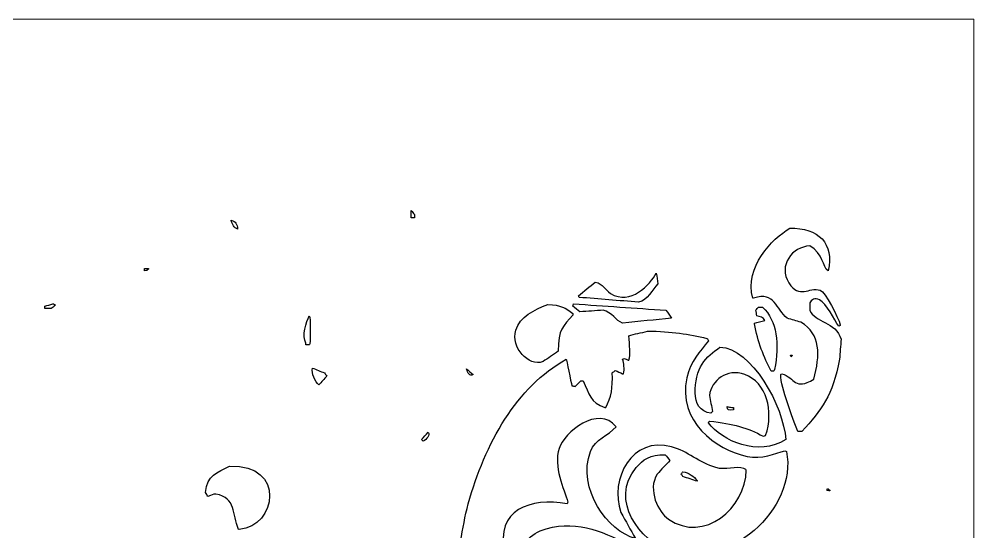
# Model space of a CAD drawing. Header units: centimetres. Extents: x -6.8 to 6.8, y -9.1 to 8.6.
# Drawn here: x -0.2 to 6.85, y 4.8 to 8.58 of the extents above; entities that cross this region are included whole.
import ezdxf

# ---------------------------------------------------------------- set-up
doc = ezdxf.new("R2010")
doc.units = ezdxf.units.CM
doc.header["$MEASUREMENT"] = 0
doc.layers.add('layer 1', color=7, linetype='Continuous')

msp = doc.modelspace()

# ---------------------------------------------------------------- linework, layer by layer
at = {"layer": 'layer 1', "color": 242, "lineweight": 9}
msp.add_lwpolyline([(-6.80758, -9.09089), (6.84944, -9.09089), (6.84944, 8.58179), (-6.80758, 8.58179), (-6.80758, -9.09089)], close=True, dxfattribs=at)
at = {"layer": 'layer 1', "color": 7}
for points, knots in [([(2.69785, 7.16797), (2.69785, 7.15018), (2.69785, 7.13239), (2.69785, 7.1146), (2.69785, 7.1146), (2.70576, 7.1146), (2.71366, 7.1146), (2.72157, 7.1146), (2.72157, 7.1146), (2.72157, 7.12251), (2.72157, 7.13042), (2.72157, 7.13832), (2.72157, 7.13832), (2.71366, 7.1482), (2.70576, 7.15808), (2.69785, 7.16797)], [0, 0, 0, 0, 0.2, 0.2, 0.2, 0.2, 0.4, 0.4, 0.4, 0.4, 0.6, 0.6, 0.6, 0.6, 1, 1, 1, 1]), ([(1.36977, 7.09682), (1.37641, 7.06615), (1.39013, 7.04267), (1.4172, 7.0316), (1.4172, 7.0316), (1.4124, 7.0694), (1.40412, 7.08734), (1.36977, 7.09682)], [0, 0, 0, 0, 0.3333333, 0.3333333, 0.3333333, 0.3333333, 1, 1, 1, 1]), ([(5.49038, 7.03753), (5.36014, 6.96033), (5.15701, 6.75178), (5.21765, 6.52171), (5.21765, 6.52171), (5.21962, 6.52171), (5.22161, 6.52171), (5.22358, 6.52171), (5.22358, 6.52171), (5.384, 6.57397), (5.38679, 6.44019), (5.47259, 6.37349), (5.47259, 6.37349), (5.50619, 6.3636), (5.53979, 6.35372), (5.57339, 6.34384), (5.57339, 6.34384), (5.72033, 6.25626), (5.71546, 6.10085), (5.66825, 5.92288), (5.66825, 5.92288), (5.52197, 5.83719), (5.53597, 5.93355), (5.43109, 5.96439), (5.43109, 5.96439), (5.42912, 5.96241), (5.42714, 5.96044), (5.42516, 5.95846), (5.42516, 5.95846), (5.42377, 5.85421), (5.51278, 5.64243), (5.54967, 5.5375), (5.54967, 5.5375), (5.55955, 5.5375), (5.56943, 5.5375), (5.57931, 5.5375), (5.57931, 5.5375), (5.72508, 5.69661), (5.80851, 5.80176), (5.85797, 6.07111), (5.85797, 6.07111), (5.86193, 6.12051), (5.86588, 6.16993), (5.86984, 6.21933), (5.86984, 6.21933), (5.83184, 6.34822), (5.6747, 6.34329), (5.6386, 6.43278), (5.6386, 6.43278), (5.6386, 6.45056), (5.6386, 6.46835), (5.6386, 6.48614), (5.6386, 6.48614), (5.65007, 6.51175), (5.67707, 6.52575), (5.70975, 6.50985), (5.70975, 6.50985), (5.76429, 6.48219), (5.8168, 6.36355), (5.85205, 6.31419), (5.85205, 6.31419), (5.856, 6.31618), (5.85995, 6.31815), (5.8639, 6.32012), (5.8639, 6.32012), (5.8639, 6.3221), (5.8639, 6.32407), (5.8639, 6.32606), (5.8639, 6.32606), (5.84747, 6.37564), (5.75369, 6.56981), (5.71568, 6.581), (5.71568, 6.581), (5.63078, 6.60599), (5.5624, 6.51215), (5.48445, 6.63436), (5.48445, 6.63436), (5.40239, 6.76303), (5.51064, 6.90274), (5.6386, 6.90709), (5.6386, 6.90709), (5.74075, 6.85382), (5.72905, 6.7503), (5.77497, 6.72329), (5.77497, 6.72329), (5.81846, 6.92463), (5.70327, 7.04476), (5.49038, 7.03753)], [0, 0, 0, 0, 0.0434783, 0.0434783, 0.0434783, 0.0434783, 0.0869565, 0.0869565, 0.0869565, 0.0869565, 0.1304348, 0.1304348, 0.1304348, 0.1304348, 0.173913, 0.173913, 0.173913, 0.173913, 0.2173913, 0.2173913, 0.2173913, 0.2173913, 0.2608696, 0.2608696, 0.2608696, 0.2608696, 0.3043478, 0.3043478, 0.3043478, 0.3043478, 0.3478261, 0.3478261, 0.3478261, 0.3478261, 0.3913043, 0.3913043, 0.3913043, 0.3913043, 0.4347826, 0.4347826, 0.4347826, 0.4347826, 0.4782609, 0.4782609, 0.4782609, 0.4782609, 0.5217391, 0.5217391, 0.5217391, 0.5217391, 0.5652174, 0.5652174, 0.5652174, 0.5652174, 0.6086957, 0.6086957, 0.6086957, 0.6086957, 0.6521739, 0.6521739, 0.6521739, 0.6521739, 0.6956522, 0.6956522, 0.6956522, 0.6956522, 0.7391304, 0.7391304, 0.7391304, 0.7391304, 0.7826087, 0.7826087, 0.7826087, 0.7826087, 0.826087, 0.826087, 0.826087, 0.826087, 0.8695652, 0.8695652, 0.8695652, 0.8695652, 0.9130435, 0.9130435, 0.9130435, 0.9130435, 1, 1, 1, 1]), ([(0.72944, 6.74108), (0.72944, 6.73516), (0.72944, 6.72922), (0.72944, 6.72329), (0.72944, 6.72329), (0.75099, 6.72711), (0.74738, 6.72568), (0.75909, 6.73515), (0.75909, 6.73515), (0.75909, 6.73713), (0.75909, 6.7391), (0.75909, 6.74108), (0.75909, 6.74108), (0.74921, 6.74108), (0.73932, 6.74108), (0.72944, 6.74108)], [0, 0, 0, 0, 0.2, 0.2, 0.2, 0.2, 0.4, 0.4, 0.4, 0.4, 0.6, 0.6, 0.6, 0.6, 1, 1, 1, 1]), ([(4.50618, 6.70551), (4.46066, 6.62623), (4.31718, 6.46199), (4.16823, 6.55729), (4.16823, 6.55729), (4.126, 6.5843), (4.11692, 6.62661), (4.05558, 6.64029), (4.05558, 6.64029), (4.01408, 6.6067), (3.97256, 6.57309), (3.93107, 6.5395), (3.93107, 6.5395), (3.93305, 6.53554), (3.93502, 6.53159), (3.937, 6.52764), (3.937, 6.52764), (4.08323, 6.51578), (4.22951, 6.50392), (4.37574, 6.49206), (4.37574, 6.49206), (4.4391, 6.50539), (4.48049, 6.58556), (4.51803, 6.62843), (4.51803, 6.62843), (4.51408, 6.65412), (4.51013, 6.67982), (4.50618, 6.70551)], [0, 0, 0, 0, 0.125, 0.125, 0.125, 0.125, 0.25, 0.25, 0.25, 0.25, 0.375, 0.375, 0.375, 0.375, 0.5, 0.5, 0.5, 0.5, 0.625, 0.625, 0.625, 0.625, 0.75, 0.75, 0.75, 0.75, 1, 1, 1, 1]), ([(0.05355, 6.48021), (0.03379, 6.47428), (0.01402, 6.46834), (-0.00574, 6.46242), (-0.00574, 6.46242), (-0.00574, 6.45649), (-0.00574, 6.45056), (-0.00574, 6.44463), (-0.00574, 6.44463), (0.01007, 6.44463), (0.02588, 6.44463), (0.04169, 6.44463), (0.04169, 6.44463), (0.05157, 6.45254), (0.06145, 6.46045), (0.07133, 6.46835), (0.07133, 6.46835), (0.06738, 6.4723), (0.06343, 6.47626), (0.05948, 6.48021), (0.05948, 6.48021), (0.0575, 6.48021), (0.05552, 6.48021), (0.05355, 6.48021)], [0, 0, 0, 0, 0.1428571, 0.1428571, 0.1428571, 0.1428571, 0.2857143, 0.2857143, 0.2857143, 0.2857143, 0.4285714, 0.4285714, 0.4285714, 0.4285714, 0.5714286, 0.5714286, 0.5714286, 0.5714286, 0.7142857, 0.7142857, 0.7142857, 0.7142857, 1, 1, 1, 1]), ([(3.70577, 6.47428), (3.60413, 6.435), (3.49909, 6.38916), (3.46861, 6.28455), (3.46861, 6.28455), (3.4322, 6.15957), (3.56297, 6.01286), (3.6702, 6.05332), (3.6702, 6.05332), (3.70774, 6.07901), (3.7453, 6.10471), (3.78285, 6.1304), (3.78285, 6.1304), (3.77873, 6.29383), (3.82418, 6.31472), (3.88957, 6.3972), (3.88957, 6.3972), (3.88957, 6.40115), (3.88957, 6.40511), (3.88957, 6.40906), (3.88957, 6.40906), (3.83695, 6.44803), (3.8023, 6.47425), (3.70577, 6.47428)], [0, 0, 0, 0, 0.1428571, 0.1428571, 0.1428571, 0.1428571, 0.2857143, 0.2857143, 0.2857143, 0.2857143, 0.4285714, 0.4285714, 0.4285714, 0.4285714, 0.5714286, 0.5714286, 0.5714286, 0.5714286, 0.7142857, 0.7142857, 0.7142857, 0.7142857, 1, 1, 1, 1]), ([(3.8955, 6.48021), (3.89352, 6.47428), (3.89154, 6.46834), (3.88957, 6.46242), (3.88957, 6.46242), (3.90735, 6.44858), (3.92514, 6.43475), (3.94293, 6.42092), (3.94293, 6.42092), (4.00023, 6.42487), (4.05756, 6.42882), (4.11487, 6.43278), (4.11487, 6.43278), (4.17825, 6.41623), (4.20877, 6.35565), (4.25716, 6.33791), (4.25716, 6.33791), (4.37771, 6.34977), (4.49828, 6.36163), (4.61882, 6.37349), (4.61882, 6.37349), (4.60499, 6.39325), (4.59116, 6.41302), (4.57732, 6.43278), (4.57732, 6.43278), (4.35007, 6.44858), (4.12275, 6.4644), (3.8955, 6.48021)], [0, 0, 0, 0, 0.125, 0.125, 0.125, 0.125, 0.25, 0.25, 0.25, 0.25, 0.375, 0.375, 0.375, 0.375, 0.5, 0.5, 0.5, 0.5, 0.625, 0.625, 0.625, 0.625, 0.75, 0.75, 0.75, 0.75, 1, 1, 1, 1]), ([(5.25915, 6.45649), (5.25322, 6.44858), (5.24729, 6.44068), (5.24136, 6.43278), (5.24136, 6.43278), (5.24334, 6.41894), (5.24532, 6.4051), (5.24729, 6.39127), (5.24729, 6.39127), (5.27317, 6.38209), (5.29552, 6.38321), (5.30658, 6.3557), (5.30658, 6.3557), (5.2809, 6.34977), (5.2552, 6.34384), (5.22951, 6.33791), (5.22951, 6.33791), (5.22951, 6.33594), (5.22951, 6.33396), (5.22951, 6.33198), (5.22951, 6.33198), (5.2547, 6.20162), (5.30025, 6.08432), (5.35401, 5.98217), (5.35401, 5.98217), (5.35995, 5.98217), (5.36587, 5.98217), (5.3718, 5.98217), (5.3718, 5.98217), (5.37378, 5.98612), (5.37576, 5.99008), (5.37773, 5.99403), (5.37773, 5.99403), (5.41694, 6.18286), (5.3982, 6.35419), (5.2888, 6.45649), (5.2888, 6.45649), (5.27892, 6.45649), (5.26904, 6.45649), (5.25915, 6.45649)], [0, 0, 0, 0, 0.0909091, 0.0909091, 0.0909091, 0.0909091, 0.1818182, 0.1818182, 0.1818182, 0.1818182, 0.2727273, 0.2727273, 0.2727273, 0.2727273, 0.3636364, 0.3636364, 0.3636364, 0.3636364, 0.4545455, 0.4545455, 0.4545455, 0.4545455, 0.5454545, 0.5454545, 0.5454545, 0.5454545, 0.6363636, 0.6363636, 0.6363636, 0.6363636, 0.7272727, 0.7272727, 0.7272727, 0.7272727, 0.8181818, 0.8181818, 0.8181818, 0.8181818, 1, 1, 1, 1]), ([(1.94487, 6.39127), (1.92515, 6.34798), (1.88791, 6.24151), (1.92116, 6.18969), (1.92116, 6.18969), (1.92116, 6.18574), (1.92116, 6.18178), (1.92116, 6.17783), (1.92116, 6.17783), (1.92906, 6.17783), (1.93697, 6.17783), (1.94487, 6.17783), (1.94487, 6.17783), (1.94685, 6.1798), (1.94882, 6.18178), (1.9508, 6.18376), (1.9508, 6.18376), (1.95106, 6.23344), (1.95959, 6.37314), (1.94487, 6.39127)], [0, 0, 0, 0, 0.1666667, 0.1666667, 0.1666667, 0.1666667, 0.3333333, 0.3333333, 0.3333333, 0.3333333, 0.5, 0.5, 0.5, 0.5, 0.6666667, 0.6666667, 0.6666667, 0.6666667, 1, 1, 1, 1]), ([(4.44096, 6.27862), (4.39752, 6.2612), (4.34041, 6.26241), (4.30459, 6.24305), (4.30459, 6.24305), (4.30573, 6.17894), (4.31988, 6.10086), (4.30459, 6.06518), (4.30459, 6.06518), (4.30262, 6.06518), (4.30064, 6.06518), (4.29867, 6.06518), (4.29867, 6.06518), (4.26891, 6.07524), (4.2831, 6.07981), (4.25716, 6.07111), (4.25716, 6.07111), (4.26755, 6.04285), (4.27311, 5.99796), (4.26309, 5.96439), (4.26309, 5.96439), (4.26111, 5.96439), (4.25914, 5.96439), (4.25716, 5.96439), (4.25716, 5.96439), (4.23937, 5.97229), (4.22158, 5.9802), (4.2038, 5.98811), (4.2038, 5.98811), (4.19589, 5.98217), (4.18799, 5.97624), (4.18008, 5.97032), (4.18008, 5.97032), (4.18793, 5.86134), (4.17308, 5.78839), (4.13265, 5.71537), (4.13265, 5.71537), (4.13068, 5.71537), (4.1287, 5.71537), (4.12673, 5.71537), (4.12673, 5.71537), (4.02022, 5.74731), (4.01143, 5.81749), (3.96665, 5.91103), (3.96665, 5.91103), (3.96072, 5.91103), (3.95478, 5.91103), (3.94886, 5.91103), (3.94886, 5.91103), (3.93502, 5.8972), (3.92118, 5.88336), (3.90735, 5.86952), (3.90735, 5.86952), (3.89945, 5.8715), (3.89154, 5.87348), (3.88364, 5.87545), (3.88364, 5.87545), (3.87549, 5.90282), (3.84402, 6.06901), (3.84214, 6.07111), (3.84214, 6.07111), (3.4767, 5.8692), (3.24095, 5.44788), (3.1188, 5.00389), (3.1188, 5.00389), (3.06923, 4.82371), (3.0594, 4.62736), (2.9943, 4.46436), (2.9943, 4.46436), (2.93029, 4.30412), (2.84267, 4.17066), (2.76307, 4.03155), (2.76307, 4.03155), (2.76702, 4.02166), (2.77097, 4.01178), (2.77493, 4.0019), (2.77493, 4.0019), (2.96359, 3.94208), (3.31485, 3.90326), (3.49825, 4.00783), (3.49825, 4.00783), (3.49463, 4.04201), (3.48863, 4.0412), (3.47454, 4.06119), (3.47454, 4.06119), (3.36324, 4.10196), (3.21266, 4.27161), (3.32039, 4.42879), (3.32039, 4.42879), (3.36923, 4.50005), (3.46034, 4.47521), (3.53976, 4.51772), (3.53976, 4.51772), (3.60847, 4.55451), (3.64255, 4.63948), (3.77691, 4.61258), (3.77691, 4.61258), (3.9141, 4.58513), (4.0491, 4.48732), (4.10893, 4.38136), (4.10893, 4.38136), (4.13124, 4.34186), (4.12169, 4.28864), (4.15637, 4.26278), (4.15637, 4.26278), (4.28793, 4.16467), (4.48168, 4.17084), (4.52396, 3.98412), (4.52396, 3.98412), (4.5692, 3.78436), (4.2867, 3.68128), (4.21566, 3.83589), (4.21566, 3.83589), (4.19571, 3.87216), (4.20121, 3.93673), (4.22752, 3.9604), (4.22752, 3.9604), (4.23542, 3.95447), (4.24333, 3.94854), (4.25123, 3.94261), (4.25123, 3.94261), (4.25005, 3.90083), (4.25563, 3.88264), (4.26902, 3.85961), (4.26902, 3.85961), (4.2789, 3.85368), (4.28878, 3.84775), (4.29867, 3.84182), (4.29867, 3.84182), (4.35453, 3.84297), (4.37262, 3.86081), (4.39946, 3.88925), (4.39946, 3.88925), (4.39748, 3.90704), (4.3955, 3.92483), (4.39353, 3.94261), (4.39353, 3.94261), (4.37131, 3.98898), (4.32533, 4.00613), (4.27495, 4.02562), (4.27495, 4.02562), (3.92892, 4.1595), (3.747, 3.9704), (3.49233, 3.89518), (3.49233, 3.89518), (3.43936, 3.87954), (3.21616, 3.86207), (3.19588, 3.82997), (3.19588, 3.82997), (3.38393, 3.75634), (3.39431, 3.60822), (3.52197, 3.49795), (3.52197, 3.49795), (3.52592, 3.49795), (3.52988, 3.49795), (3.53383, 3.49795), (3.53383, 3.49795), (3.5358, 3.50387), (3.53778, 3.5098), (3.53976, 3.51573), (3.53976, 3.51573), (3.59491, 3.66173), (3.59118, 3.79249), (3.68206, 3.89518), (3.68206, 3.89518), (3.91587, 4.15942), (4.14955, 3.78858), (4.25123, 3.6521), (4.25123, 3.6521), (4.25519, 3.65605), (4.25914, 3.66), (4.26309, 3.66395), (4.26309, 3.66395), (4.46145, 3.74752), (4.64008, 3.91793), (4.95085, 3.80032), (4.95085, 3.80032), (5.04486, 3.76474), (5.11332, 3.68814), (5.19393, 3.64023), (5.19393, 3.64023), (5.21567, 3.67186), (5.23741, 3.70348), (5.25915, 3.7351), (5.25915, 3.7351), (5.31628, 3.79132), (5.40389, 3.75582), (5.47852, 3.77067), (5.47852, 3.77067), (5.45737, 4.04007), (5.05156, 4.04585), (4.97456, 4.32799), (4.97456, 4.32799), (4.96666, 4.32799), (4.95875, 4.32799), (4.95085, 4.32799), (4.95085, 4.32799), (4.87466, 4.15339), (4.4039, 4.12265), (4.4706, 4.38136), (4.4706, 4.38136), (4.48468, 4.43595), (4.50638, 4.47373), (4.55361, 4.49401), (4.55361, 4.49401), (4.63058, 4.53196), (4.67353, 4.46959), (4.70776, 4.42879), (4.70776, 4.42879), (4.71245, 4.33622), (4.685, 4.32806), (4.64254, 4.27464), (4.64254, 4.27464), (4.65001, 4.25671), (4.64243, 4.26754), (4.6544, 4.25685), (4.6544, 4.25685), (4.83559, 4.18045), (4.97909, 4.43223), (4.99235, 4.57108), (4.99235, 4.57108), (4.98839, 4.57306), (4.98444, 4.57504), (4.98049, 4.57701), (4.98049, 4.57701), (4.47437, 4.41167), (4.18459, 4.95686), (3.69391, 4.8201), (3.69391, 4.8201), (3.5672, 4.78478), (3.5204, 4.68903), (3.43304, 4.61851), (3.43304, 4.61851), (3.41921, 4.62642), (3.40537, 4.63433), (3.39153, 4.64223), (3.39153, 4.64223), (3.31189, 4.96249), (3.5793, 5.05111), (3.84806, 5.00389), (3.84806, 5.00389), (3.85004, 5.00785), (3.85202, 5.0118), (3.85399, 5.01576), (3.85399, 5.01576), (3.82483, 5.11308), (3.74549, 5.27888), (3.78878, 5.41299), (3.78878, 5.41299), (3.82602, 5.52836), (4.07842, 5.73736), (4.20973, 5.57307), (4.20973, 5.57307), (4.14987, 5.50398), (4.05585, 5.48584), (4.02001, 5.38928), (4.02001, 5.38928), (3.91913, 5.11757), (4.14912, 4.79629), (4.35203, 4.74895), (4.35203, 4.74895), (4.31645, 4.81219), (4.28087, 4.87544), (4.24531, 4.93868), (4.24531, 4.93868), (4.15767, 5.18874), (4.32828, 5.50558), (4.61882, 5.42486), (4.61882, 5.42486), (4.73918, 5.39142), (4.82113, 5.30681), (4.94491, 5.2707), (4.94491, 5.2707), (5.01437, 5.25044), (5.0979, 5.28498), (5.15243, 5.26477), (5.15243, 5.26477), (5.15836, 5.26082), (5.16429, 5.25687), (5.17022, 5.25291), (5.17022, 5.25291), (5.16495, 4.97408), (4.86127, 4.70778), (4.59511, 4.89125), (4.59511, 4.89125), (4.52155, 4.94195), (4.43943, 5.10478), (4.5121, 5.22327), (4.5121, 5.22327), (4.54372, 5.25686), (4.57535, 5.29047), (4.60697, 5.32406), (4.60697, 5.32406), (4.59511, 5.3379), (4.58325, 5.35173), (4.5714, 5.36556), (4.5714, 5.36556), (4.45862, 5.36819), (4.40764, 5.3295), (4.35795, 5.2707), (4.35795, 5.2707), (4.15454, 5.02995), (4.39054, 4.7281), (4.60104, 4.65409), (4.60104, 4.65409), (5.03586, 4.50121), (5.54943, 4.97007), (5.46667, 5.38928), (5.46667, 5.38928), (5.46271, 5.39126), (5.45876, 5.39323), (5.4548, 5.39521), (5.4548, 5.39521), (5.38235, 5.37493), (5.28212, 5.3307), (5.17614, 5.35371), (5.17614, 5.35371), (4.94388, 5.40411), (4.66074, 5.61274), (4.73148, 5.93474), (4.73148, 5.93474), (4.75836, 6.05711), (4.82751, 6.12499), (4.89155, 6.20747), (4.89155, 6.20747), (4.8876, 6.2134), (4.88365, 6.21933), (4.8797, 6.22526), (4.8797, 6.22526), (4.74524, 6.25478), (4.62029, 6.27819), (4.44096, 6.27862)], [0, 0, 0, 0, 0.0119048, 0.0119048, 0.0119048, 0.0119048, 0.0238095, 0.0238095, 0.0238095, 0.0238095, 0.0357143, 0.0357143, 0.0357143, 0.0357143, 0.047619, 0.047619, 0.047619, 0.047619, 0.0595238, 0.0595238, 0.0595238, 0.0595238, 0.0714286, 0.0714286, 0.0714286, 0.0714286, 0.0833333, 0.0833333, 0.0833333, 0.0833333, 0.0952381, 0.0952381, 0.0952381, 0.0952381, 0.1071429, 0.1071429, 0.1071429, 0.1071429, 0.1190476, 0.1190476, 0.1190476, 0.1190476, 0.1309524, 0.1309524, 0.1309524, 0.1309524, 0.1428571, 0.1428571, 0.1428571, 0.1428571, 0.1547619, 0.1547619, 0.1547619, 0.1547619, 0.1666667, 0.1666667, 0.1666667, 0.1666667, 0.1785714, 0.1785714, 0.1785714, 0.1785714, 0.1904762, 0.1904762, 0.1904762, 0.1904762, 0.202381, 0.202381, 0.202381, 0.202381, 0.2142857, 0.2142857, 0.2142857, 0.2142857, 0.2261905, 0.2261905, 0.2261905, 0.2261905, 0.2380952, 0.2380952, 0.2380952, 0.2380952, 0.25, 0.25, 0.25, 0.25, 0.2619048, 0.2619048, 0.2619048, 0.2619048, 0.2738095, 0.2738095, 0.2738095, 0.2738095, 0.2857143, 0.2857143, 0.2857143, 0.2857143, 0.297619, 0.297619, 0.297619, 0.297619, 0.3095238, 0.3095238, 0.3095238, 0.3095238, 0.3214286, 0.3214286, 0.3214286, 0.3214286, 0.3333333, 0.3333333, 0.3333333, 0.3333333, 0.3452381, 0.3452381, 0.3452381, 0.3452381, 0.3571429, 0.3571429, 0.3571429, 0.3571429, 0.3690476, 0.3690476, 0.3690476, 0.3690476, 0.3809524, 0.3809524, 0.3809524, 0.3809524, 0.3928571, 0.3928571, 0.3928571, 0.3928571, 0.4047619, 0.4047619, 0.4047619, 0.4047619, 0.4166667, 0.4166667, 0.4166667, 0.4166667, 0.4285714, 0.4285714, 0.4285714, 0.4285714, 0.4404762, 0.4404762, 0.4404762, 0.4404762, 0.452381, 0.452381, 0.452381, 0.452381, 0.4642857, 0.4642857, 0.4642857, 0.4642857, 0.4761905, 0.4761905, 0.4761905, 0.4761905, 0.4880952, 0.4880952, 0.4880952, 0.4880952, 0.5, 0.5, 0.5, 0.5, 0.5119048, 0.5119048, 0.5119048, 0.5119048, 0.5238095, 0.5238095, 0.5238095, 0.5238095, 0.5357143, 0.5357143, 0.5357143, 0.5357143, 0.547619, 0.547619, 0.547619, 0.547619, 0.5595238, 0.5595238, 0.5595238, 0.5595238, 0.5714286, 0.5714286, 0.5714286, 0.5714286, 0.5833333, 0.5833333, 0.5833333, 0.5833333, 0.5952381, 0.5952381, 0.5952381, 0.5952381, 0.6071429, 0.6071429, 0.6071429, 0.6071429, 0.6190476, 0.6190476, 0.6190476, 0.6190476, 0.6309524, 0.6309524, 0.6309524, 0.6309524, 0.6428571, 0.6428571, 0.6428571, 0.6428571, 0.6547619, 0.6547619, 0.6547619, 0.6547619, 0.6666667, 0.6666667, 0.6666667, 0.6666667, 0.6785714, 0.6785714, 0.6785714, 0.6785714, 0.6904762, 0.6904762, 0.6904762, 0.6904762, 0.702381, 0.702381, 0.702381, 0.702381, 0.7142857, 0.7142857, 0.7142857, 0.7142857, 0.7261905, 0.7261905, 0.7261905, 0.7261905, 0.7380952, 0.7380952, 0.7380952, 0.7380952, 0.75, 0.75, 0.75, 0.75, 0.7619048, 0.7619048, 0.7619048, 0.7619048, 0.7738095, 0.7738095, 0.7738095, 0.7738095, 0.7857143, 0.7857143, 0.7857143, 0.7857143, 0.797619, 0.797619, 0.797619, 0.797619, 0.8095238, 0.8095238, 0.8095238, 0.8095238, 0.8214286, 0.8214286, 0.8214286, 0.8214286, 0.8333333, 0.8333333, 0.8333333, 0.8333333, 0.8452381, 0.8452381, 0.8452381, 0.8452381, 0.8571429, 0.8571429, 0.8571429, 0.8571429, 0.8690476, 0.8690476, 0.8690476, 0.8690476, 0.8809524, 0.8809524, 0.8809524, 0.8809524, 0.8928571, 0.8928571, 0.8928571, 0.8928571, 0.9047619, 0.9047619, 0.9047619, 0.9047619, 0.9166667, 0.9166667, 0.9166667, 0.9166667, 0.9285714, 0.9285714, 0.9285714, 0.9285714, 0.9404762, 0.9404762, 0.9404762, 0.9404762, 0.952381, 0.952381, 0.952381, 0.952381, 0.9642857, 0.9642857, 0.9642857, 0.9642857, 0.9761905, 0.9761905, 0.9761905, 0.9761905, 1, 1, 1, 1]), ([(4.97456, 6.16004), (4.92636, 6.12326), (4.87613, 6.08784), (4.84412, 6.03553), (4.84412, 6.03553), (4.78459, 5.93822), (4.7429, 5.68686), (4.90934, 5.67387), (4.90934, 5.67387), (4.9133, 5.67782), (4.91725, 5.68178), (4.9212, 5.68573), (4.9212, 5.68573), (4.9133, 5.72525), (4.90539, 5.76478), (4.89748, 5.8043), (4.89748, 5.8043), (4.9145, 5.91281), (5.02491, 6.00673), (5.15836, 5.95846), (5.15836, 5.95846), (5.3196, 5.90014), (5.37532, 5.68854), (5.31251, 5.50786), (5.31251, 5.50786), (5.30658, 5.50588), (5.30065, 5.50391), (5.29473, 5.50193), (5.29473, 5.50193), (5.17935, 5.56799), (5.07723, 5.59299), (4.89748, 5.61458), (4.89748, 5.61458), (4.89551, 5.61063), (4.89354, 5.60667), (4.89155, 5.60272), (4.89155, 5.60272), (4.98989, 5.46761), (5.26036, 5.34713), (5.46074, 5.47822), (5.46074, 5.47822), (5.44779, 5.7223), (5.20627, 6.1559), (4.97456, 6.16004)], [0, 0, 0, 0, 0.0833333, 0.0833333, 0.0833333, 0.0833333, 0.1666667, 0.1666667, 0.1666667, 0.1666667, 0.25, 0.25, 0.25, 0.25, 0.3333333, 0.3333333, 0.3333333, 0.3333333, 0.4166667, 0.4166667, 0.4166667, 0.4166667, 0.5, 0.5, 0.5, 0.5, 0.5833333, 0.5833333, 0.5833333, 0.5833333, 0.6666667, 0.6666667, 0.6666667, 0.6666667, 0.75, 0.75, 0.75, 0.75, 0.8333333, 0.8333333, 0.8333333, 0.8333333, 1, 1, 1, 1]), ([(5.49631, 6.10075), (5.49828, 6.0968), (5.50027, 6.09284), (5.50224, 6.0889), (5.50224, 6.0889), (5.50422, 6.09284), (5.50619, 6.0968), (5.50816, 6.10075), (5.50816, 6.10075), (5.50422, 6.10075), (5.50027, 6.10075), (5.49631, 6.10075)], [0, 0, 0, 0, 0.25, 0.25, 0.25, 0.25, 0.5, 0.5, 0.5, 0.5, 1, 1, 1, 1]), ([(1.96859, 6.00589), (1.96231, 5.96967), (1.98678, 5.90238), (2.01602, 5.88138), (2.01602, 5.88138), (2.03578, 5.90312), (2.05554, 5.92486), (2.07531, 5.9466), (2.07531, 5.9466), (2.06938, 5.95451), (2.06345, 5.96241), (2.05753, 5.97032), (2.05753, 5.97032), (2.02788, 5.98217), (1.99823, 5.99404), (1.96859, 6.00589)], [0, 0, 0, 0, 0.2, 0.2, 0.2, 0.2, 0.4, 0.4, 0.4, 0.4, 0.6, 0.6, 0.6, 0.6, 1, 1, 1, 1]), ([(3.10695, 5.99996), (3.11446, 5.96871), (3.13163, 5.94126), (3.15438, 5.95846), (3.15438, 5.95846), (3.13857, 5.97229), (3.12275, 5.98613), (3.10695, 5.99996)], [0, 0, 0, 0, 0.3333333, 0.3333333, 0.3333333, 0.3333333, 1, 1, 1, 1]), ([(5.02792, 5.7213), (5.03158, 5.69256), (5.03581, 5.69156), (5.07535, 5.69758), (5.07535, 5.69758), (5.07535, 5.70351), (5.07535, 5.70945), (5.07535, 5.71537), (5.07535, 5.71537), (5.0714, 5.71537), (5.06745, 5.71537), (5.0635, 5.71537), (5.0635, 5.71537), (5.05164, 5.71734), (5.03978, 5.71933), (5.02792, 5.7213)], [0, 0, 0, 0, 0.2, 0.2, 0.2, 0.2, 0.4, 0.4, 0.4, 0.4, 0.6, 0.6, 0.6, 0.6, 1, 1, 1, 1]), ([(2.82236, 5.53157), (2.80655, 5.51379), (2.79073, 5.496), (2.77493, 5.47822), (2.77493, 5.47822), (2.77888, 5.47426), (2.78283, 5.4703), (2.78678, 5.46635), (2.78678, 5.46635), (2.81346, 5.47954), (2.83909, 5.51072), (2.82236, 5.53157)], [0, 0, 0, 0, 0.25, 0.25, 0.25, 0.25, 0.5, 0.5, 0.5, 0.5, 1, 1, 1, 1]), ([(1.3579, 5.28256), (1.26383, 5.23115), (1.19377, 5.21914), (1.18004, 5.0869), (1.18004, 5.0869), (1.18597, 5.07702), (1.1919, 5.06714), (1.19783, 5.05725), (1.19783, 5.05725), (1.22812, 5.06529), (1.23168, 5.08001), (1.25711, 5.07504), (1.25711, 5.07504), (1.4087, 5.04795), (1.37516, 4.92945), (1.42313, 4.81417), (1.42313, 4.81417), (1.4251, 4.81417), (1.42708, 4.81417), (1.42905, 4.81417), (1.42905, 4.81417), (1.70213, 4.8357), (1.77739, 5.29789), (1.3579, 5.28256)], [0, 0, 0, 0, 0.1428571, 0.1428571, 0.1428571, 0.1428571, 0.2857143, 0.2857143, 0.2857143, 0.2857143, 0.4285714, 0.4285714, 0.4285714, 0.4285714, 0.5714286, 0.5714286, 0.5714286, 0.5714286, 0.7142857, 0.7142857, 0.7142857, 0.7142857, 1, 1, 1, 1]), ([(4.70183, 5.24106), (4.69788, 5.23512), (4.69393, 5.22919), (4.68997, 5.22327), (4.68997, 5.22327), (4.69393, 5.21734), (4.69788, 5.21141), (4.70183, 5.20548), (4.70183, 5.20548), (4.7374, 5.19363), (4.77298, 5.18176), (4.80855, 5.16991), (4.80855, 5.16991), (4.80855, 5.17188), (4.80855, 5.17386), (4.80855, 5.17584), (4.80855, 5.17584), (4.78309, 5.20406), (4.74773, 5.23392), (4.70183, 5.24106)], [0, 0, 0, 0, 0.1666667, 0.1666667, 0.1666667, 0.1666667, 0.3333333, 0.3333333, 0.3333333, 0.3333333, 0.5, 0.5, 0.5, 0.5, 0.6666667, 0.6666667, 0.6666667, 0.6666667, 1, 1, 1, 1]), ([(5.76904, 5.11655), (5.76706, 5.1126), (5.76509, 5.10864), (5.76311, 5.10469), (5.76311, 5.10469), (5.77102, 5.10271), (5.77893, 5.10073), (5.78682, 5.09876), (5.78682, 5.09876), (5.78682, 5.10073), (5.78682, 5.10271), (5.78682, 5.10469), (5.78682, 5.10469), (5.7809, 5.10864), (5.77497, 5.1126), (5.76904, 5.11655)], [0, 0, 0, 0, 0.2, 0.2, 0.2, 0.2, 0.4, 0.4, 0.4, 0.4, 0.6, 0.6, 0.6, 0.6, 1, 1, 1, 1])]:
    msp.add_open_spline(points, degree=3, knots=knots, dxfattribs=at)

doc.saveas('drawing.dxf')
